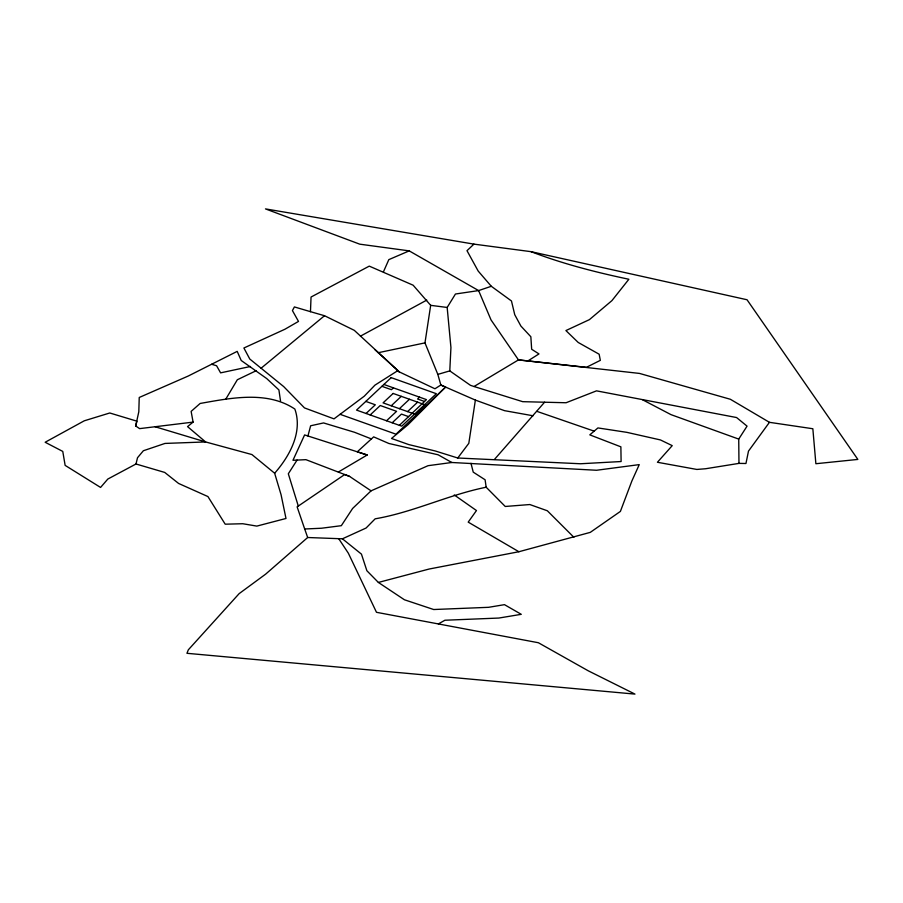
<?xml version="1.0" encoding="UTF-8"?>
<svg xmlns="http://www.w3.org/2000/svg" width="903" height="903" viewBox="0 0 903 903"><rect width="100%" height="100%" fill="white"/><g stroke="black" fill="none" stroke-linecap="round" stroke-linejoin="round"><path stroke-width="1.35" d="M310.463 311.67L294.401 306.93L292.425 310.576L298.498 321.412L284.919 329.245L243.889 348.005L249.792 359.033L283.677 386.574L304.492 407.919L334.008 418.868L364.281 396.191L374.948 385.141L397.896 370.591L354.292 330.34L324.516 315.723L310.463 311.67L311.05 297.031L369.271 266.125L413.145 285.213L430.675 305.338L424.974 342.88L437.831 374.395L440.845 385.017L445.551 387.094L407.942 424.782L391.518 438.463L408.732 444.569L435.302 450.992L457.753 458.002L580.505 463.758L621.106 461.535L620.88 446.838L589.794 434.862L597.921 427.932L626.84 432.345L660.443 439.942L672.227 445.642L657.418 462.268L696.856 469.447L705.57 468.747L738.97 463.386L745.957 463.499L748.485 451.116L769.446 422.322L812.847 428.744L815.872 463.724L857.85 459.424L747.029 299.751L531.099 251.677L473.94 244.126L265.471 208.898L359.755 244.171L409.206 250.876L478.613 290.585L491.04 319.933L518.469 359.902L639.516 373.424L730.358 399.273L769.446 422.322M449.784 370.896L450.936 347.52L447.166 307.46L455.451 294.017L478.613 290.585L491.3 286.285L511.47 300.981L514.744 314.707L520.896 326.062L530.851 336.751L531.664 349.269L538.978 353.92L527.883 360.929L518.469 359.902L474.03 386.507L470.474 385.333L449.784 370.896L437.831 374.395M397.309 370.964L434.964 388.775L440.845 385.017L475.373 400.097L468.815 443.317L457.753 458.002M307.934 435.98L310.632 425.776L323.567 422.931L354.574 432.289L371.404 438.926M136.003 463.995L137.504 457.742L143.363 450.744L164.989 443.429L205.591 441.939L251.926 454.559L274.647 473.24L281.07 494.731L285.991 518.48L256.824 526.099L242.749 523.729L225.197 524.191L207.927 496.56L178.602 483.455L164.718 472.427L136.003 463.995L107.818 479.053L100.572 487.439L65.14 465.384L62.77 451.421L45.15 442.256L84.261 420.809L109.771 412.987L136.94 421.182L135.676 425.945L139.604 428.632L193.084 422.107L191.131 411.396L200.139 403.46C230.875 398.009 267.153 390.536 294.852 409.059C302.956 431.995 289.592 456.229 274.647 473.24M135.676 425.956L138.814 411.757L139.231 397.478L188.287 376.009L237.196 351.38L241.236 360.511L266.724 378.571L278.903 389.927L280.528 401M383.414 271.905L388.821 259.635L409.206 250.876M297.064 460.09L288.317 473.77L298.295 506.052M225.897 398.957L237.331 379.745L256.159 370.727M738.97 463.386L738.733 439.095L747.052 426.137L736.6 417.547L596.511 390.852L566.057 402.749L522.69 401.677L474.03 386.507M494.438 459.446L544.588 402.207M371.065 490.837L352.621 508.457L341.334 525.681L321.513 528.232L304.695 529L297.121 506.854L344.732 474.515L349.563 476.4L371.065 490.837L428.067 465.688L451.793 462.494L596.556 470.26L639.256 464.616L631.886 480.96L620.395 511.414L590.269 532.375L518.898 551.733L429.162 569.025L378.38 582.446L366.878 570.73L361.448 554.126L342.429 538.809L307.675 537.511L265.64 574.15L239.137 593.632L188.332 649.821L186.944 653.298L634.967 694.102L588.304 670.839L538.369 642.733L376.483 612.302L348.366 553.234L338.715 538.673M399.386 425.336L426.453 399.611L383.888 384.464M445.551 387.094L395.999 434.196L340.092 414.319M473.94 244.126L466.998 250.684L478.184 271.058L491.3 286.285M366.054 413.484L375.321 404.792L365.805 401.406M393.403 387.85L391.428 389.701L381.913 386.315M370.185 414.951L380.253 405.515L396.586 411.328L386.518 420.764M391.236 405.786L401.293 396.349M399.397 408.687L409.465 399.261M392.195 422.773L401.463 414.093L408.562 416.622M419.545 397.151L417.57 399.002L424.5 401.474M407.569 411.599L417.637 402.162M261.102 368.221L324.516 315.723M193.084 422.107L187.553 426.622L205.591 441.939L155.079 426.735M338.365 472.021L367.205 454.988L304.604 434.919L292.967 460.282L305.914 459.661L349.563 476.4M438.35 623.928L444.919 620.237L498.885 618.047L521.268 614.322L504.472 604.66L488.591 607.313L433.688 609.525L404.431 599.773L378.38 582.446M360.466 336.142L426.78 300.101M342.429 538.809L366.076 528.029L375.163 518.819C413.393 512.238 448.306 494.833 486.164 487.225L505.24 506.47L529.813 504.54L547.342 510.771L573.868 537.274M250.503 366.471L220.603 372.86L216.585 365.749L211.629 364.259M375.05 349.833L378.244 352.712L424.974 342.88M527.883 360.929L586.397 367.329L600.337 360.342L599.14 354.213L578.225 342.474L565.91 330.566L589.411 319.639L611.941 300.609L628.872 279.253C595.732 272.277 562.75 263.811 531.099 251.677M430.675 305.338L447.166 307.46M533.041 415.775L504.517 410.662L475.373 400.097M367.205 454.988L357.283 451.805L373.661 436.871L388.843 443.475L438.147 454.796L451.793 462.494M536.935 411.373L594.197 431.16M738.733 439.095L670.985 414.635L642.541 399.758M518.898 551.733L468.205 522.126L476.468 510.545L454.254 494.957M378.244 352.712L399.307 371.912M304.695 529L307.675 537.511M470.982 463.307L473.24 472.145L485.103 479.775L486.164 487.225M391.18 377.635L356.538 410.097L401.711 426.16L436.352 393.708L391.18 377.635M393.132 393.448L383.064 402.873L415.741 414.5L425.798 405.075L393.132 393.448"/></g></svg>
